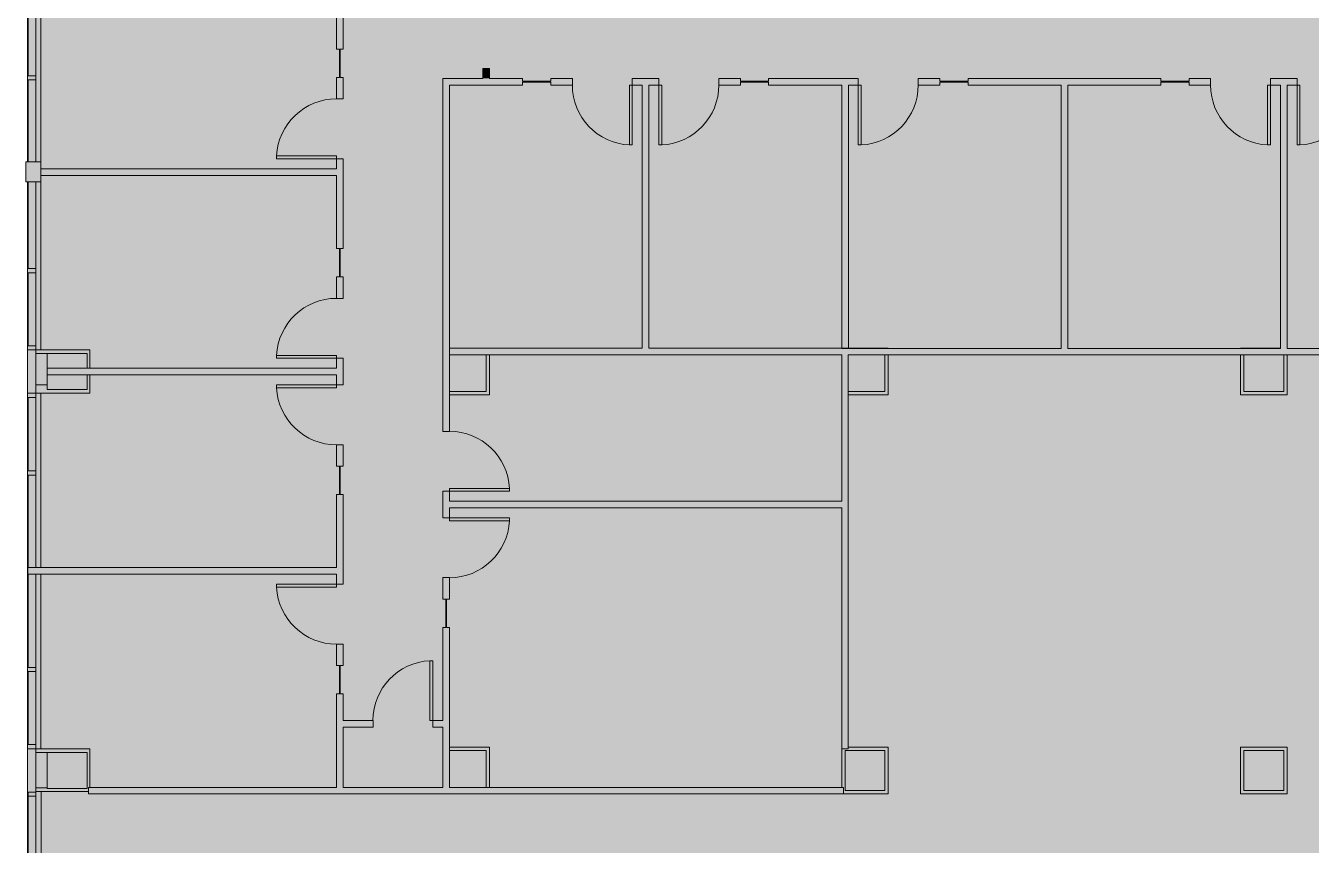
# Model space of a CAD drawing. Header units: inches. Extents: x 1 to 4333, y -575 to 1753.
# Drawn here: x 1000 to 1773, y 723 to 1216 of the extents above; entities that cross this region are included whole.
import ezdxf

# ---------------------------------------------------------------- set-up
doc = ezdxf.new("R2010")
doc.units = ezdxf.units.IN
doc.header["$MEASUREMENT"] = 0
for name, color, linetype, lineweight in [('820 1st St NE_04_Clean_dwg', 8, 'Continuous', 9), ('A-DETL-GENF', 92, 'Continuous', 9), ('A-DOOR', 31, 'Continuous', 13), ('A-WALL', 113, 'Continuous', 50), ('A-WALL-PATT', 111, 'Continuous', 13), ('I-WALL', 2, 'Continuous', 13), ('IRF-COLUMN', 250, 'Continuous', 9), ('IRF-COLUMN-HATCH', 250, 'Continuous', 9), ('IRF-WALL-FULL-HT', 250, 'Continuous', 9), ('IRF-WALL-FULL-HT-HATCH', 250, 'Continuous', 9), ('IRF-WINDOW', 250, 'Continuous', 9)]:
    doc.layers.add(name, color=color, linetype=linetype, lineweight=lineweight)

# ---------------------------------------------------------------- blocks, each defined once
blk = doc.blocks.new('Single-Flush - 36_ x 96_-2566536-New Construction - Tel_Data_Elec Plan')
at = {"layer": 'A-DOOR', "color": 10, "lineweight": 20}
for p, q in [((16.25, -2), (16.25, -38.02)), ((18, -2), (16.25, -2)), ((18, -2), (18, -38.02)), ((18, -38.02), (16.25, -38.02))]:
    blk.add_line(p, q, dxfattribs=at)
at = {"layer": 'A-DOOR', "lineweight": 9}
blk.add_arc((18, -2), 36.07, 180, 267.21884, dxfattribs=at)
blk = doc.blocks.new('Single-Flush - 36_ x 96_-2566598-New Construction - Tel_Data_Elec Plan')
at = {"layer": 'A-DOOR', "color": 10, "lineweight": 20}
for p, q in [((16.25, 2), (16.25, 38.02)), ((18, 38.02), (16.25, 38.02)), ((18, 2), (18, 38.02)), ((18, 2), (16.25, 2))]:
    blk.add_line(p, q, dxfattribs=at)
at = {"layer": 'A-DOOR', "lineweight": 9}
blk.add_arc((18, 2), 36.07, 92.78116, 180, dxfattribs=at)
blk = doc.blocks.new('820 1st St NE_04_Clean_dwg-2391440-New Construction - Tel_Data_Elec Plan')
at = {"layer": 'IRF-COLUMN-HATCH'}
h = blk.add_hatch(color=256, dxfattribs=at)
h.paths.add_polyline_path([(-1063.59, 997.21), (-1063.59, 1006.07), (-1087.59, 1006.07), (-1087.59, 997.21), (-1075.59, 997.21)], flags=0)
h.paths.add_polyline_path([(-1087.59, 1010.07), (-1063.59, 1010.07), (-1063.59, 1018.92), (-1087.59, 1018.92)], flags=0)
for points in [[(-823.59, 996.07), (-823.59, 1018.07), (-845.59, 1018.07), (-845.59, 996.07)], [(-583.59, 996.07), (-583.59, 1018.19), (-605.71, 1018.19), (-605.71, 996.07)], [(-345.59, 996.07), (-343.59, 996.07), (-343.59, 1018.19), (-367.59, 1018.19), (-367.59, 996.07), (-357.59, 996.07)], [(-1063.59, 757.21), (-1063.59, 778.92), (-1087.59, 778.92), (-1087.59, 757.21), (-1075.59, 757.21)], [(-823.59, 757.82), (-823.59, 780.07), (-845.59, 780.07), (-845.59, 757.82), (-825.34, 757.82)], [(-607.59, 756.07), (-583.59, 756.07), (-583.59, 780.07), (-607.59, 780.07), (-607.59, 757.82)], [(-367.59, 756.07), (-343.59, 756.07), (-343.59, 780.07), (-367.59, 780.07), (-367.59, 756.49)]]:
    blk.add_hatch(color=256, dxfattribs=at).paths.add_polyline_path(points, flags=0)
at = {"layer": 'IRF-WALL-FULL-HT-HATCH'}
for points in [[(-1100.59, 1122.3), (-1091.59, 1122.3), (-1091.59, 1134.3), (-1100.59, 1134.3)], [(-1099.31, 995.07), (-1094.59, 995.07), (-1094.59, 1021.17), (-1099.59, 1021.17), (-1099.59, 995.07), (-1099.34, 995.07)], [(-1062.09, 1018.92), (-1062.09, 1021.17), (-1094.59, 1021.17), (-1094.59, 1018.92), (-1063.59, 1018.92)], [(-845.59, 994.07), (-821.59, 994.07), (-821.59, 1018.07), (-823.59, 1018.07), (-823.59, 996.07), (-845.59, 996.07), (-845.59, 994.37)], [(-821.88, 757.82), (-821.59, 757.82), (-821.59, 782.07), (-845.59, 782.07), (-845.59, 780.07), (-823.59, 780.07), (-823.59, 757.82)], [(-1099.59, 755.07), (-1094.59, 755.07), (-1094.59, 781.17), (-1099.59, 781.17), (-1099.59, 755.32)], [(-1075.59, 755.32), (-1062.84, 755.32), (-1062.84, 757.82), (-1062.09, 757.82), (-1062.09, 781.17), (-1094.59, 781.17), (-1094.59, 778.92), (-1063.59, 778.92), (-1063.59, 757.21), (-1087.59, 757.21), (-1087.59, 757.57), (-1094.59, 757.57), (-1094.59, 755.32), (-1087.59, 755.32)]]:
    blk.add_hatch(color=256, dxfattribs=at).paths.add_polyline_path(points, flags=0)
h = blk.add_hatch(color=256, dxfattribs=at)
h.paths.add_polyline_path([(-609.59, 994.07), (-609.46, 994.08), (-609.46, 1018.07), (-609.59, 1018.07), (-609.59, 996.07)], flags=0)
h.paths.add_polyline_path([(-581.59, 994.07), (-581.59, 1018.19), (-583.59, 1018.19), (-583.59, 996.07), (-605.71, 996.07), (-605.71, 994.07), (-583.59, 994.07)], flags=0)
h.paths.add_polyline_path([(-583.59, 1021.94), (-581.59, 1021.94), (-581.59, 1022.07), (-609.46, 1022.06), (-609.46, 1021.94), (-605.59, 1021.94)], flags=0)
h = blk.add_hatch(color=256, dxfattribs=at)
h.paths.add_polyline_path([(-357.59, 994.07), (-341.59, 994.07), (-341.59, 1018.19), (-343.59, 1018.19), (-343.59, 996.07), (-367.59, 996.07), (-367.59, 1018.19), (-369.59, 1018.19), (-369.59, 994.07), (-367.59, 994.07)], flags=0)
h.paths.add_polyline_path([(-367.59, 1021.94), (-345.59, 1021.94), (-345.59, 1022.07), (-369.59, 1022.07), (-369.59, 1021.94), (-367.96, 1021.94)], flags=0)
h = blk.add_hatch(color=256, dxfattribs=at)
h.paths.add_polyline_path([(-1063.59, 995.07), (-1062.09, 995.07), (-1062.09, 1006.07), (-1063.59, 1006.07), (-1063.59, 997.21), (-1087.59, 997.21), (-1087.59, 1000.07), (-1094.59, 1000.07), (-1094.59, 995.07), (-1063.88, 995.07)], flags=0)
h.paths.add_polyline_path([(-1062.36, 1010.07), (-1062.09, 1010.07), (-1062.09, 1018.92), (-1063.59, 1018.92), (-1063.59, 1010.07)], flags=0)
h = blk.add_hatch(color=256, dxfattribs=at)
h.paths.add_polyline_path([(-581.59, 754.07), (-581.59, 782.07), (-605.71, 782.07), (-605.71, 781.07), (-609.46, 781.07), (-609.46, 782.07), (-609.59, 782.07), (-609.59, 757.82), (-608.59, 757.82), (-608.59, 754.07), (-583.59, 754.07)], flags=0)
h.paths.add_polyline_path([(-583.59, 756.07), (-607.59, 756.07), (-607.59, 780.07), (-583.59, 780.07), (-583.59, 757.82)], flags=0)
h = blk.add_hatch(color=256, dxfattribs=at)
h.paths.add_polyline_path([(-353.59, 754.07), (-341.59, 754.07), (-341.59, 782.07), (-369.59, 782.07), (-369.59, 754.07), (-357.59, 754.07)], flags=0)
h.paths.add_polyline_path([(-344.34, 756.07), (-367.59, 756.07), (-367.59, 780.07), (-343.59, 780.07), (-343.59, 756.07)], flags=0)
at = {"layer": 'IRF-COLUMN'}
for p, q in [((-1063.59, 1010.07), (-1063.59, 1018.92)), ((-367.59, 1018.19), (-367.59, 996.07))]:
    blk.add_line(p, q, dxfattribs=at)
at = {"layer": 'IRF-COLUMN', "flags": 128}
for points in [[(-1063.59, 1018.92), (-1087.59, 1018.92), (-1087.59, 1010.07)], [(-845.59, 996.07), (-823.59, 996.07), (-823.59, 1018.07)], [(-605.71, 996.07), (-583.59, 996.07), (-583.59, 1018.19)], [(-367.59, 996.07), (-343.59, 996.07), (-343.59, 1018.19)], [(-1087.59, 1006.07), (-1087.59, 997.21), (-1063.59, 997.21), (-1063.59, 1006.07)], [(-823.59, 757.82), (-823.59, 780.07), (-845.59, 780.07)]]:
    blk.add_lwpolyline(points, dxfattribs=at)
for points in [[(-1087.59, 778.92), (-1087.59, 757.21), (-1063.59, 757.21), (-1063.59, 778.92)], [(-607.59, 756.07), (-583.59, 756.07), (-583.59, 780.07), (-607.59, 780.07)], [(-367.59, 756.07), (-343.59, 756.07), (-343.59, 780.07), (-367.59, 780.07)]]:
    blk.add_lwpolyline(points, close=True, dxfattribs=at)
at = {"layer": 'IRF-WALL-FULL-HT'}
for p, q in [((-1096.84, 1122.3), (-1097.34, 1122.3)), ((-1094.59, 995.07), (-1094.59, 1021.17)), ((-1062.09, 1010.07), (-1062.09, 1021.17)), ((-581.59, 1022.07), (-605.59, 1022.07)), ((-581.59, 1021.94), (-581.59, 1022.07)), ((-1094.59, 1018.92), (-1087.59, 1018.92)), ((-1087.59, 1000.07), (-1094.59, 1000.07)), ((-821.59, 782.07), (-845.59, 782.07)), ((-821.59, 757.82), (-821.59, 782.07)), ((-581.59, 782.07), (-605.71, 782.07)), ((-1094.59, 778.92), (-1087.59, 778.92)), ((-1087.59, 757.57), (-1094.59, 757.57)), ((-1094.59, 755.32), (-1062.84, 755.32))]:
    blk.add_line(p, q, dxfattribs=at)
at = {"layer": 'IRF-WALL-FULL-HT', "flags": 128}
for points in [[(-1100.59, 1134.3), (-1100.59, 1122.3), (-1091.59, 1122.3), (-1091.59, 1126.12)], [(-1091.59, 1130.12), (-1091.59, 1134.3), (-1100.59, 1134.3)], [(-1062.09, 1021.17), (-1099.59, 1021.17), (-1099.59, 995.07), (-1075.59, 995.07), (-1062.09, 995.07), (-1062.09, 1006.07)], [(-345.59, 1022.07), (-369.59, 1022.07), (-369.59, 1021.94)], [(-845.59, 994.07), (-821.59, 994.07), (-821.59, 1018.07)], [(-609.59, 1018.07), (-609.59, 994.07), (-609.46, 994.07)], [(-605.71, 994.07), (-581.59, 994.07), (-581.59, 1018.19)], [(-369.59, 1018.19), (-369.59, 994.07), (-341.59, 994.07), (-341.59, 1018.19)], [(-609.46, 782.07), (-609.59, 782.07), (-609.59, 757.82)], [(-608.59, 754.07), (-581.59, 754.07), (-581.59, 782.07)], [(-1062.09, 757.82), (-1062.09, 781.17), (-1099.59, 781.17), (-1099.59, 755.07), (-1094.59, 755.07), (-1094.59, 780.05), (-1094.59, 781.17)]]:
    blk.add_lwpolyline(points, dxfattribs=at)
blk.add_lwpolyline([(-341.59, 782.07), (-369.59, 782.07), (-369.59, 754.07), (-341.59, 754.07)], close=True, dxfattribs=at)
at = {"layer": 'IRF-WINDOW'}
for p, q in [((-1099.08, 1232.57), (-1099.08, 1186.04)), ((-1091.59, 1130.12), (-1091.59, 1235.07)), ((-1099.08, 1183.54), (-1099.08, 1134.3)), ((-1097.34, 1186.04), (-1096.84, 1186.04)), ((-1096.84, 1183.54), (-1097.34, 1183.54)), ((-1099.08, 1122.3), (-1099.08, 1070.07)), ((-1094.59, 1023.67), (-1094.59, 1122.3)), ((-1091.59, 1021.17), (-1091.59, 1126.12)), ((-1099.08, 1067.57), (-1099.08, 1023.67)), ((-1097.34, 1070.07), (-1096.84, 1070.07)), ((-1096.84, 1067.57), (-1097.34, 1067.57)), ((-1097.34, 1023.67), (-1096.84, 1023.67)), ((-1099.08, 992.57), (-1099.08, 948.32)), ((-1096.84, 992.57), (-1097.34, 992.57)), ((-1091.59, 890.12), (-1091.59, 995.07)), ((-1097.34, 948.32), (-1096.84, 948.32)), ((-1096.84, 945.82), (-1097.34, 945.82)), ((-1099.08, 886.12), (-1099.08, 830.07)), ((-1094.59, 830.07), (-1094.59, 886.12)), ((-1091.59, 781.17), (-1091.59, 886.12)), ((-1097.34, 830.07), (-1096.84, 830.07)), ((-1099.08, 827.57), (-1099.08, 783.67)), ((-1096.84, 827.57), (-1097.34, 827.57)), ((-1094.59, 783.67), (-1094.59, 827.57)), ((-1097.34, 783.67), (-1096.84, 783.67)), ((-1099.59, 752.57), (-1094.59, 752.57)), ((-1099.09, 708.32), (-1099.09, 755.07)), ((-1091.31, 540.51), (-1091.31, 755.32))]:
    blk.add_line(p, q, dxfattribs=at)
at = {"layer": 'IRF-WINDOW', "flags": 128}
for points in [[(-1099.59, 1134.3), (-1099.59, 1232.57), (-1099.59, 1235.07)], [(-1094.59, 1134.3), (-1094.59, 1232.57), (-1099.59, 1232.57)], [(-1099.59, 1023.67), (-1099.59, 1021.17), (-1094.59, 1021.17), (-1094.59, 1023.67), (-1099.59, 1023.67), (-1099.59, 1122.3)], [(-1094.59, 992.57), (-1094.59, 995.07), (-1099.59, 995.07), (-1099.59, 992.57), (-1099.59, 948.32), (-1099.59, 945.82), (-1094.59, 945.82), (-1094.59, 948.32), (-1099.59, 948.32)], [(-1094.59, 948.32), (-1094.59, 992.57), (-1099.59, 992.57)], [(-1099.59, 830.07), (-1094.59, 830.07), (-1094.59, 827.57), (-1099.59, 827.57), (-1099.59, 830.07), (-1099.59, 894.3), (-1099.59, 945.82)], [(-1099.08, 945.82), (-1099.08, 894.3), (-1099.08, 890.12)], [(-1094.59, 890.12), (-1094.59, 894.3), (-1094.59, 945.82)], [(-1099.59, 783.67), (-1099.59, 781.17), (-1094.59, 781.17), (-1094.59, 783.67), (-1099.59, 783.67), (-1099.59, 827.57)], [(-1094.59, 654.3), (-1094.59, 755.07), (-1099.59, 755.07), (-1099.59, 654.3)]]:
    blk.add_lwpolyline(points, dxfattribs=at)
for points in [[(-1099.59, 1186.04), (-1099.59, 1183.54), (-1094.59, 1183.54), (-1094.59, 1186.04)], [(-1099.59, 1070.07), (-1099.59, 1067.57), (-1094.59, 1067.57), (-1094.59, 1070.07)]]:
    blk.add_lwpolyline(points, close=True, dxfattribs=at)

msp = doc.modelspace()

# ---------------------------------------------------------------- hatches: boundary and pattern name
at = {"layer": 'A-DETL-GENF'}
h = msp.add_hatch(color=9, dxfattribs=at)
h.paths.add_polyline_path([(1731.53, 111.26), (1731.53, 149.72), (1742.66, 149.72), (1742.66, 514.07), (1728.66, 514.07), (1728.66, 546.01), (1742.66, 546.01), (1742.66, 695.99), (2030.66, 695.99), (2030.66, 756.49), (1909.66, 756.49), (1909.66, 764.49), (1885.66, 764.49), (1885.66, 756.49), (1867.21, 756.49), (1867.21, 776.24), (1900.71, 776.24), (1900.71, 865.24), (1873.71, 865.24), (1873.71, 1018.19), (1758.66, 1018.19), (1758.66, 994.07), (1730.66, 994.07), (1730.66, 1018.19), (1518.66, 1018.19), (1518.66, 994.07), (1494.53, 994.07), (1494.53, 782.07), (1518.66, 782.07), (1518.66, 754.07), (1037.41, 754.07), (1037.41, 755.32), (1005.66, 755.32), (1005.66, 755.07), (1000.93, 755.07), (1000.93, 540.51), (1028.14, 540.51), (1043.87, 524.78), (1017.66, 498.57), (1015.61, 500.62), (1015.61, 458.62), (1202.11, 272.12), (1239.11, 272.12), (1235.83, 275.4), (1264.54, 304.11), (1278.42, 290.23), (1278.42, 258.66), (1252.57, 258.66), (1252.71, 258.52), (1491.69, 258.52), (1491.69, 300.82), (1517.91, 300.82), (1517.91, 259.53), (1507.3, 248.93), (1644.97, 111.26), (1701.79, 111.26)], flags=0)
h.paths.add_polyline_path([(1507.3, 256), (1512.91, 261.6), (1512.91, 276.07), (1496.69, 276.07), (1496.69, 263.52), (1499.78, 263.52), (1505.17, 258.13)], flags=0)
h.paths.add_polyline_path([(1252.66, 265.64), (1252.66, 285.15), (1242.9, 275.4), (1251.84, 266.46)], flags=0)
h.paths.add_polyline_path([(1264.54, 286.82), (1274.76, 286.82), (1264.54, 297.04), (1254.32, 286.82), (1256.56, 286.82)], flags=0)
h.paths.add_polyline_path([(1017.66, 505.64), (1028.08, 516.07), (1007.24, 516.07), (1015.89, 507.41)], flags=0)
h.paths.add_polyline_path([(1276.66, 514.07), (1250.66, 514.07), (1250.66, 542.07), (1278.66, 542.07), (1278.66, 514.07)], flags=0)
h.paths.add_polyline_path([(1495.44, 516.07), (1488.66, 516.07), (1488.66, 546.07), (1552.66, 546.07), (1552.66, 516.07), (1497.71, 516.07)], flags=0)
h.paths.add_polyline_path([(1028.66, 516.64), (1036.8, 524.78), (1028.66, 532.92), (1028.66, 522.05)], flags=0)
h.paths.add_polyline_path([(1532.47, 519.07), (1549.66, 519.07), (1549.66, 543.07), (1491.66, 543.07), (1491.66, 519.07), (1495.44, 519.07), (1495.44, 540.07), (1516.66, 540.07), (1516.66, 519.07), (1525.66, 519.07)], flags=0)
h.paths.add_polyline_path([(1746.66, 754.07), (1730.66, 754.07), (1730.66, 782.07), (1758.66, 782.07), (1758.66, 754.07), (1755.91, 754.07)], flags=0)
h.paths.add_polyline_path([(2722.66, 755.49), (2758.66, 755.49), (2758.66, 763.49), (2772.66, 763.49), (2772.66, 768.49), (2805.66, 768.49), (2805.66, 965.49), (2720.66, 965.49), (2720.66, 763.49), (2722.66, 763.49), (2722.66, 760.49)], flags=0)
h.paths.add_polyline_path([(2788.06, 755.49), (2800.66, 755.49), (2800.66, 764.49), (2776.66, 764.49), (2776.66, 755.49), (2786.73, 755.49)], flags=0)
h.paths.add_polyline_path([(2690.66, 755.49), (2706.66, 755.49), (2706.66, 760.49), (2712.66, 760.49), (2712.66, 947.23), (2692.66, 947.23), (2692.66, 971.23), (2712.66, 971.23), (2712.66, 1012.49), (2522.66, 1012.49), (2522.66, 816.07), (2664.66, 816.07), (2664.66, 760.49), (2670.66, 760.49), (2670.66, 755.49), (2671.99, 755.49)], flags=0)
h.paths.add_polyline_path([(2596.66, 755.49), (2596.66, 760.49), (2659.66, 760.49), (2659.66, 811.07), (2522.66, 811.07), (2522.66, 760.49), (2560.66, 760.49), (2560.66, 755.49)], flags=0)
h.paths.add_polyline_path([(2096.71, 756.49), (2132.71, 756.49), (2132.71, 762.49), (2135.71, 762.49), (2135.71, 780.49), (2163.91, 780.49), (2163.91, 874.6), (2075.71, 874.6), (2075.71, 898.6), (2047.71, 898.6), (2047.71, 924.6), (1931.71, 924.6), (1931.71, 892.6), (1915.66, 892.6), (1915.66, 783.49), (1954.66, 783.49), (1954.66, 775.49), (2080.66, 775.49), (2080.66, 837.07), (2086.66, 837.07), (2086.66, 762.49), (2096.71, 762.49)], flags=0)
h.paths.add_polyline_path([(2141.71, 756.49), (2163.91, 756.49), (2163.91, 774.49), (2141.71, 774.49), (2141.71, 762.49)], flags=0)
h.paths.add_polyline_path([(1012.66, 757.57), (1012.66, 778.92), (1005.66, 778.92), (1005.66, 757.57)], flags=0)
h.paths.add_polyline_path([(1490.66, 757.82), (1490.66, 782.07), (1490.78, 782.07), (1490.78, 926.07), (1254.66, 926.07), (1254.66, 920.07), (1250.66, 920.07), (1250.66, 936.07), (1254.66, 936.07), (1254.66, 930.07), (1490.78, 930.07), (1490.78, 994.07), (1490.66, 994.07), (1490.66, 1018.07), (1278.66, 1018.07), (1278.66, 994.07), (1254.66, 994.07), (1254.66, 972.07), (1250.66, 972.07), (1250.66, 1184.49), (1274.66, 1184.49), (1274.66, 1190.49), (1278.66, 1190.49), (1278.66, 1184.49), (1298.66, 1184.49), (1298.66, 1182.74), (1315.66, 1182.74), (1315.66, 1184.49), (1328.66, 1184.49), (1328.66, 1180.49), (1315.66, 1180.49), (1315.66, 1182.24), (1298.66, 1182.24), (1298.66, 1180.49), (1254.66, 1180.49), (1254.66, 1022.07), (1370.66, 1022.07), (1370.66, 1180.49), (1364.66, 1180.49), (1364.66, 1184.49), (1380.66, 1184.49), (1380.66, 1180.49), (1374.66, 1180.49), (1374.66, 1022.07), (1490.66, 1022.07), (1490.66, 1180.49), (1446.66, 1180.49), (1446.66, 1182.24), (1429.66, 1182.24), (1429.66, 1180.49), (1416.66, 1180.49), (1416.66, 1184.49), (1429.66, 1184.49), (1429.66, 1182.74), (1446.66, 1182.74), (1446.66, 1184.49), (1500.66, 1184.49), (1500.66, 1180.49), (1494.66, 1180.49), (1494.66, 1022.07), (1518.66, 1022.07), (1518.66, 1021.94), (1622.66, 1021.94), (1622.66, 1180.49), (1566.66, 1180.49), (1566.66, 1182.24), (1549.66, 1182.24), (1549.66, 1180.49), (1536.66, 1180.49), (1536.66, 1184.49), (1549.66, 1184.49), (1549.66, 1182.74), (1566.66, 1182.74), (1566.66, 1184.49), (1682.66, 1184.49), (1682.66, 1182.74), (1699.66, 1182.74), (1699.66, 1184.49), (1712.66, 1184.49), (1712.66, 1180.49), (1699.66, 1180.49), (1699.66, 1182.24), (1682.66, 1182.24), (1682.66, 1180.49), (1626.66, 1180.49), (1626.66, 1021.94), (1730.66, 1021.94), (1730.66, 1022.07), (1754.66, 1022.07), (1754.66, 1180.49), (1748.66, 1180.49), (1748.66, 1184.49), (1764.66, 1184.49), (1764.66, 1180.49), (1758.66, 1180.49), (1758.66, 1021.94), (1873.71, 1021.94), (1873.71, 1180.49), (1830.66, 1180.49), (1830.66, 1182.24), (1813.66, 1182.24), (1813.66, 1180.49), (1800.66, 1180.49), (1800.66, 1184.49), (1813.66, 1184.49), (1813.66, 1182.74), (1830.66, 1182.74), (1830.66, 1184.49), (1873.71, 1184.49), (1873.74, 1260.49), (1970.66, 1260.49), (1970.66, 1405.07), (1994.66, 1405.07), (1994.66, 1472.07), (1970.66, 1472.07), (1970.66, 1502.07), (1998.66, 1502.07), (1998.66, 1405.07), (2028.66, 1405.07), (2028.66, 1401.07), (1974.66, 1401.07), (1974.66, 1260.49), (2070.66, 1260.49), (2070.66, 1401.07), (2064.66, 1401.07), (2064.66, 1405.07), (2070.66, 1405.07), (2070.66, 1456.07), (2074.66, 1456.07), (2074.66, 1381.28), (2233.51, 1381.28), (2233.51, 1474.07), (2210.66, 1474.07), (2210.66, 1498.07), (2074.66, 1498.07), (2074.66, 1492.07), (2070.66, 1492.07), (2070.66, 1502.07), (2233.51, 1502.07), (2233.51, 1562.07), (2227.51, 1562.07), (2227.51, 1566.07), (2233.51, 1566.07), (2233.51, 1715.07), (2211.51, 1715.07), (2211.51, 1747.07), (2211.69, 1747.07), (2211.69, 1752.07), (2110.64, 1752.07), (2110.64, 1746.07), (2098.64, 1746.07), (2098.64, 1752.07), (1996.8, 1752.07), (1996.77, 1724.32), (1984.26, 1711.8), (1983.82, 1712.16), (1982.66, 1713.4), (1982.66, 1566.07), (2030.64, 1566.07), (2030.64, 1564.32), (2047.64, 1564.32), (2047.64, 1566.07), (2060.64, 1566.07), (2060.64, 1562.07), (2047.64, 1562.07), (2047.64, 1563.82), (2030.64, 1563.82), (2030.64, 1562.07), (1978.66, 1562.07), (1978.66, 1715.07), (1980.99, 1715.07), (1959.96, 1736.09), (1897.73, 1673.86), (1903.39, 1668.2), (1894.9, 1659.72), (1889.24, 1665.38), (1819.95, 1596.08), (1825.6, 1590.42), (1817.12, 1581.94), (1811.46, 1587.59), (1752.07, 1528.2), (1755.6, 1524.66), (1745.7, 1514.76), (1763.71, 1496.75), (1763.71, 1473.07), (1730.69, 1473.07), (1730.69, 1260.49), (1758.66, 1260.49), (1758.66, 1232.49), (1726.69, 1232.49), (1726.69, 1311.07), (1689.66, 1311.07), (1689.66, 1312.82), (1672.66, 1312.82), (1672.66, 1311.07), (1659.66, 1311.07), (1659.66, 1315.07), (1672.66, 1315.07), (1672.66, 1313.32), (1689.66, 1313.32), (1689.66, 1315.07), (1726.69, 1315.07), (1726.69, 1507.07), (1713.66, 1507.07), (1713.66, 1511.57), (1621.66, 1511.57), (1621.66, 1504.07), (1617.66, 1504.07), (1617.66, 1315.07), (1623.66, 1315.07), (1623.66, 1311.07), (1578.51, 1311.07), (1578.51, 1312.82), (1561.51, 1312.82), (1561.51, 1311.07), (1548.51, 1311.07), (1548.51, 1315.07), (1561.51, 1315.07), (1561.51, 1313.32), (1578.51, 1313.32), (1578.51, 1315.07), (1613.66, 1315.07), (1613.66, 1504.07), (1609.66, 1504.07), (1609.66, 1511.57), (1517.66, 1511.57), (1517.66, 1507.07), (1517.51, 1507.07), (1517.51, 1475.07), (1506.51, 1475.07), (1506.51, 1315.07), (1512.51, 1315.07), (1512.51, 1311.07), (1496.51, 1311.07), (1496.51, 1315.07), (1502.51, 1315.07), (1502.51, 1475.07), (1491.51, 1475.07), (1491.51, 1507.07), (1491.57, 1507.07), (1491.57, 1511.57), (1390.61, 1511.57), (1390.61, 1504.07), (1386.91, 1504.07), (1386.91, 1315.07), (1430.51, 1315.07), (1430.51, 1313.32), (1447.51, 1313.32), (1447.51, 1315.07), (1460.51, 1315.07), (1460.51, 1311.07), (1447.51, 1311.07), (1447.51, 1312.82), (1430.51, 1312.82), (1430.51, 1311.07), (1376.91, 1311.07), (1376.91, 1315.07), (1382.91, 1315.07), (1382.91, 1504.07), (1378.61, 1504.07), (1378.61, 1511.57), (1278.3, 1511.57), (1278.3, 1482.07), (1252.87, 1482.07), (1252.87, 1315.07), (1310.91, 1315.07), (1310.91, 1313.32), (1327.91, 1313.32), (1327.91, 1315.07), (1340.91, 1315.07), (1340.91, 1311.07), (1327.91, 1311.07), (1327.91, 1312.82), (1310.91, 1312.82), (1310.91, 1311.07), (1278.66, 1311.07), (1278.66, 1226.49), (1274.66, 1226.49), (1274.66, 1234.07), (1250.66, 1234.07), (1250.66, 1258.07), (1242.87, 1258.07), (1242.87, 1262.07), (1248.87, 1262.07), (1248.87, 1482.07), (1236.83, 1494.1), (1168.95, 1426.22), (1174.79, 1420.38), (1166.3, 1411.9), (1160.47, 1417.73), (1093.29, 1350.56), (1099.13, 1344.72), (1090.64, 1336.24), (1084.81, 1342.07), (1017.63, 1274.9), (1021.17, 1271.36), (1021.92, 1272.12), (1031.97, 1262.07), (1206.87, 1262.07), (1206.87, 1258.07), (1190.66, 1258.07), (1190.66, 1202.12), (1188.91, 1202.12), (1188.91, 1185.12), (1190.66, 1185.12), (1190.66, 1172.12), (1186.66, 1172.12), (1186.66, 1185.12), (1188.41, 1185.12), (1188.41, 1202.12), (1186.66, 1202.12), (1186.66, 1258.07), (1034.66, 1258.07), (1034.66, 1235.07), (1000.93, 1235.07), (1000.93, 1134.3), (1008.66, 1134.3), (1008.66, 1130.12), (1186.66, 1130.12), (1186.66, 1136.12), (1190.66, 1136.12), (1190.66, 1082.12), (1188.91, 1082.12), (1188.91, 1065.12), (1190.66, 1065.12), (1190.66, 1052.07), (1186.66, 1052.07), (1186.66, 1065.12), (1188.41, 1065.12), (1188.41, 1082.12), (1186.66, 1082.12), (1186.66, 1126.12), (1008.66, 1126.12), (1008.66, 1122.3), (1000.93, 1122.3), (1000.93, 1021.17), (1038.16, 1021.17), (1038.16, 1010.07), (1186.66, 1010.07), (1186.66, 1016.07), (1190.66, 1016.07), (1190.66, 1000.07), (1186.66, 1000.07), (1186.66, 1006.07), (1038.16, 1006.07), (1038.16, 995.07), (1000.93, 995.07), (1000.93, 890.12), (1186.66, 890.12), (1186.66, 934.12), (1188.41, 934.12), (1188.41, 951.12), (1186.66, 951.12), (1186.66, 964.07), (1190.66, 964.07), (1190.66, 951.12), (1188.91, 951.12), (1188.91, 934.12), (1190.66, 934.12), (1190.66, 880.12), (1186.66, 880.12), (1186.66, 886.12), (1000.93, 886.12), (1000.93, 781.17), (1038.16, 781.17), (1038.16, 757.82), (1186.66, 757.82), (1186.66, 814.12), (1188.41, 814.12), (1188.41, 831.12), (1186.66, 831.12), (1186.66, 844.12), (1190.66, 844.12), (1190.66, 831.12), (1188.91, 831.12), (1188.91, 814.12), (1190.66, 814.12), (1190.66, 798.07), (1208.66, 798.07), (1208.66, 794.07), (1190.66, 794.07), (1190.66, 757.82), (1250.66, 757.82), (1250.66, 794.07), (1244.66, 794.07), (1244.66, 798.07), (1250.66, 798.07), (1250.66, 854.07), (1252.41, 854.07), (1252.41, 871.07), (1250.66, 871.07), (1250.66, 884.07), (1254.66, 884.07), (1254.66, 871.07), (1252.91, 871.07), (1252.91, 854.07), (1254.66, 854.07), (1254.66, 782.07), (1278.66, 782.07), (1278.66, 757.82), (1424.59, 757.82)], flags=0)
h.paths.add_polyline_path([(1871.21, 761.49), (1881.66, 761.49), (1881.66, 768.49), (1909.66, 768.49), (1909.66, 865.24), (1904.71, 865.24), (1904.71, 772.24), (1871.21, 772.24), (1871.21, 762.49)], flags=0)
h.paths.add_polyline_path([(2033.94, 762.49), (2080.66, 762.49), (2080.66, 769.49), (1948.66, 769.49), (1948.66, 777.49), (1915.66, 777.47), (1915.66, 762.49), (2030.66, 762.49)], flags=0)
h.paths.add_polyline_path([(2171.91, 763.49), (2263.66, 763.49), (2263.66, 794.07), (2271.66, 794.07), (2271.66, 846.07), (2263.66, 846.07), (2263.66, 868.07), (2171.91, 868.07), (2171.91, 777.47)], flags=0)
h.paths.add_polyline_path([(2423.66, 763.49), (2514.66, 763.49), (2514.66, 868.07), (2423.66, 868.07), (2423.66, 846.07), (2415.66, 846.07), (2415.66, 794.07), (2423.66, 794.07), (2423.66, 777.47)], flags=0)
h.paths.add_polyline_path([(1909.66, 871.24), (1909.66, 898.6), (1925.71, 898.6), (1925.71, 903.6), (1879.71, 903.6), (1879.71, 871.24)], flags=0)
h.paths.add_polyline_path([(2423.66, 876.07), (2514.66, 876.07), (2514.66, 971.99), (2423.66, 971.99), (2423.66, 947.36), (2415.66, 947.36), (2415.66, 895.36), (2423.66, 895.36)], flags=0)
h.paths.add_polyline_path([(2263.66, 876.07), (2263.66, 895.36), (2271.66, 895.36), (2271.66, 947.36), (2263.66, 947.36), (2263.66, 974.07), (2174.91, 974.07), (2174.91, 876.07), (2256.19, 876.07)], flags=0)
h.paths.add_polyline_path([(2098.63, 880.6), (2166.91, 880.6), (2166.91, 1130.49), (2019.91, 1130.49), (2019.91, 1190.49), (2016.81, 1190.49), (2016.81, 1196.49), (1980.81, 1196.49), (1980.81, 1190.49), (1977.71, 1190.49), (1977.71, 940.6), (2081.71, 940.6), (2081.71, 880.6)], flags=0)
h.paths.add_polyline_path([(2053.71, 904.6), (2075.71, 904.6), (2075.71, 934.6), (1931.71, 934.6), (1931.71, 930.6), (2053.71, 930.6)], flags=0)
h.paths.add_polyline_path([(1915.66, 911.6), (1925.71, 911.6), (1925.71, 940.6), (1969.71, 940.6), (1969.71, 978.07), (1879.71, 978.07), (1879.71, 911.6), (1909.66, 911.6)], flags=0)
h.paths.add_polyline_path([(2720.66, 973.49), (2807.66, 973.49), (2807.66, 1051.49), (2759.66, 1051.49), (2759.66, 1012.49), (2717.66, 1012.49), (2717.66, 973.49)], flags=0)
h.paths.add_polyline_path([(2423.66, 979.99), (2514.66, 979.99), (2514.66, 1080.07), (2423.66, 1080.07), (2423.66, 1055.36), (2415.66, 1055.36), (2415.66, 1003.36), (2423.66, 1003.36)], flags=0)
h.paths.add_polyline_path([(2256.19, 982.07), (2263.66, 982.07), (2263.66, 1003.36), (2271.66, 1003.36), (2271.66, 1055.36), (2263.66, 1055.36), (2263.66, 1080.07), (2174.91, 1080.07), (2174.91, 982.07)], flags=0)
h.paths.add_polyline_path([(1969.71, 986.07), (1969.71, 1190.49), (1966.71, 1190.49), (1966.71, 1196.49), (1930.71, 1196.49), (1930.71, 1190.49), (1908.71, 1190.49), (1908.71, 1184.49), (1889.21, 1184.49), (1889.21, 1150.99), (1881.71, 1150.99), (1881.71, 986.07), (1948.77, 986.07)], flags=0)
h.paths.add_polyline_path([(1008.66, 1000.07), (1012.66, 1000.07), (1012.66, 1018.92), (1005.66, 1018.92), (1005.66, 1000.07)], flags=0)
h.paths.add_polyline_path([(2694.03, 1018.49), (2753.66, 1018.49), (2753.66, 1022.24), (2690.91, 1022.24), (2690.91, 1046.24), (2671.16, 1046.24), (2671.16, 1022.24), (2543.16, 1022.24), (2543.16, 1046.24), (2522.66, 1046.24), (2522.66, 1018.49), (2690.91, 1018.49)], flags=0)
h.paths.add_polyline_path([(2753.66, 1027.24), (2753.66, 1175.99), (2631.16, 1175.99), (2631.16, 1107.99), (2564.66, 1107.99), (2564.66, 1112.99), (2585.66, 1112.99), (2585.66, 1118.99), (2590.66, 1118.99), (2590.66, 1112.99), (2626.16, 1112.99), (2626.16, 1175.49), (2590.66, 1175.49), (2590.66, 1142.99), (2585.66, 1142.99), (2585.66, 1190.49), (2581.66, 1190.49), (2581.66, 1196.49), (2545.66, 1196.49), (2545.66, 1190.49), (2522.66, 1190.49), (2522.66, 1112.99), (2528.66, 1112.99), (2528.66, 1107.99), (2522.66, 1107.99), (2522.66, 1051.24), (2548.16, 1051.24), (2548.16, 1027.24), (2666.16, 1027.24), (2666.16, 1051.24), (2695.91, 1051.24), (2695.91, 1027.24), (2720.66, 1027.24)], flags=0)
h.paths.add_polyline_path([(2763.48, 1057.49), (2807.66, 1057.49), (2807.66, 1074.49), (2759.66, 1074.49), (2759.66, 1057.49)], flags=0)
h.paths.add_polyline_path([(2514.66, 1088.07), (2514.66, 1188.49), (2423.66, 1188.49), (2423.66, 1156.26), (2415.66, 1156.26), (2415.66, 1104.26), (2423.66, 1104.26), (2423.66, 1088.07)], flags=0)
h.paths.add_polyline_path([(2256.19, 1088.07), (2263.66, 1088.07), (2263.66, 1104.26), (2271.66, 1104.26), (2271.66, 1156.26), (2263.66, 1156.26), (2263.66, 1188.49), (2174.91, 1188.49), (2174.91, 1088.07), (2212.27, 1088.07)], flags=0)
h.paths.add_polyline_path([(2154.91, 1136.49), (2166.91, 1136.49), (2166.91, 1190.49), (2154.91, 1190.49), (2154.91, 1152.13)], flags=0)
h.paths.add_polyline_path([(2148.91, 1136.49), (2148.91, 1190.49), (2130.91, 1190.49), (2130.91, 1196.49), (2094.91, 1196.49), (2094.91, 1190.49), (2025.91, 1190.49), (2025.91, 1136.49), (2075.71, 1136.49)], flags=0)
h.paths.add_polyline_path([(1881.71, 1155.99), (1884.21, 1155.99), (1884.21, 1184.49), (1881.71, 1184.49), (1881.71, 1158.49)], flags=0)
h.paths.add_polyline_path([(2626.16, 1180.99), (2753.66, 1180.99), (2753.66, 1190.49), (2624.66, 1190.49), (2624.66, 1181.49), (2626.16, 1181.49)], flags=0)
h.paths.add_polyline_path([(2591.66, 1181.49), (2618.66, 1181.49), (2618.66, 1196.49), (2591.66, 1196.49), (2591.66, 1187.28)], flags=0)
h.paths.add_polyline_path([(2762.66, 1182.49), (2780.66, 1182.49), (2780.66, 1196.49), (2762.66, 1196.49), (2762.66, 1192.49), (2759.66, 1192.49), (2759.66, 1182.49)], flags=0)
h.paths.add_polyline_path([(1904.71, 1188.49), (1904.71, 1196.49), (1886.71, 1196.49), (1886.71, 1188.49), (1889.21, 1188.49)], flags=0)
h.paths.add_polyline_path([(1544.66, 1234.07), (1490.66, 1234.07), (1490.66, 1262.07), (1547.66, 1262.07), (1547.66, 1234.07)], flags=0)
h.paths.add_polyline_path([(1544.66, 1237.07), (1544.66, 1259.07), (1518.66, 1259.07), (1518.66, 1237.07), (1536.66, 1237.07)], flags=0)
h.paths.add_polyline_path([(2074.66, 1260.49), (2233.51, 1260.49), (2233.51, 1377.28), (2074.66, 1377.28), (2074.66, 1260.66)], flags=0)
h.paths.add_polyline_path([(1252.87, 1262.07), (1274.66, 1262.07), (1274.66, 1311.07), (1252.87, 1311.07)], flags=0)
h.paths.add_polyline_path([(1733.76, 1477.07), (1733.76, 1500.07), (1754.74, 1500.07), (1742.87, 1511.93), (1738, 1507.07), (1731.96, 1507.07), (1731.96, 1477.07)], flags=0)
h.paths.add_polyline_path([(1759.71, 1477.07), (1759.71, 1495.09), (1758.66, 1496.15), (1758.66, 1477.07)], flags=0)
h.paths.add_polyline_path([(1755.66, 1477.07), (1755.66, 1499.15), (1755.26, 1499.55), (1755.26, 1477.07)], flags=0)
h.paths.add_polyline_path([(1502.51, 1500.07), (1515.26, 1500.07), (1515.26, 1507.07), (1493.76, 1507.07), (1493.76, 1500.07)], flags=0)
h.paths.add_polyline_path([(2096.64, 1562.07), (2096.64, 1566.07), (2102.64, 1566.07), (2102.64, 1745.57), (2106.64, 1745.57), (2106.64, 1566.07), (2161.51, 1566.07), (2161.51, 1564.32), (2178.51, 1564.32), (2178.51, 1566.07), (2191.51, 1566.07), (2191.51, 1562.07), (2178.51, 1562.07), (2178.51, 1563.82), (2161.51, 1563.82), (2161.51, 1562.07), (2102.64, 1562.07)], flags=0)
h.paths.add_polyline_path([(1984.26, 1716.04), (1992.53, 1724.32), (1975.98, 1724.32), (1982.66, 1717.64)], flags=0)
h.paths.add_polyline_path([(1972.66, 1727.64), (1972.66, 1741.72), (1965.62, 1734.68), (1971.17, 1729.13)], flags=0)
h.paths.add_polyline_path([(2233.31, 1740.07), (2233.51, 1740.07), (2233.51, 1747.07), (2213.76, 1747.07), (2213.76, 1740.07), (2225.09, 1740.07)], flags=0)
at = {"layer": 'A-WALL-PATT'}
for points in [[(1190.66, 1202.12), (1190.66, 1258.07), (1186.66, 1258.07), (1186.66, 1202.12), (1188.91, 1202.12)], [(1188.91, 1185.12), (1188.91, 1202.12), (1188.41, 1202.12), (1188.41, 1185.12)], [(1298.66, 1180.49), (1298.66, 1184.49), (1254.66, 1184.49), (1254.66, 1180.49), (1285.99, 1180.49)], [(1278.66, 1184.49), (1278.66, 1190.49), (1274.66, 1190.49), (1274.66, 1184.49)], [(1622.66, 1180.49), (1682.66, 1180.49), (1682.66, 1184.49), (1566.66, 1184.49), (1566.66, 1180.49), (1617.66, 1180.49)], [(1311.94, 1182.24), (1315.66, 1182.24), (1315.66, 1182.74), (1298.66, 1182.74), (1298.66, 1182.24), (1310.91, 1182.24)], [(1370.66, 1022.07), (1374.66, 1022.07), (1374.66, 1180.49), (1370.66, 1180.49), (1370.66, 1152.13)], [(1429.66, 1182.24), (1446.66, 1182.24), (1446.66, 1182.74), (1429.66, 1182.74)], [(1490.78, 1022.07), (1494.66, 1022.07), (1494.66, 1180.49), (1490.66, 1180.49), (1490.66, 1022.07)], [(1563.19, 1182.24), (1566.66, 1182.24), (1566.66, 1182.74), (1549.66, 1182.74), (1549.66, 1182.24)], [(1622.66, 1021.94), (1626.66, 1021.94), (1626.66, 1180.49), (1622.66, 1180.49), (1622.66, 1152.13)], [(1699.66, 1182.24), (1699.66, 1182.74), (1682.66, 1182.74), (1682.66, 1182.24), (1695.94, 1182.24)], [(1754.66, 1021.94), (1758.66, 1021.94), (1758.66, 1180.49), (1754.66, 1180.49), (1754.66, 1152.13)], [(1186.66, 1126.12), (1186.66, 1130.12), (1008.66, 1130.12), (1008.66, 1126.12), (1147.39, 1126.12)], [(1188.91, 1065.12), (1188.91, 1082.12), (1188.41, 1082.12), (1188.41, 1065.12)], [(1424.59, 1018.07), (1490.78, 1018.07), (1490.78, 1022.07), (1254.66, 1022.07), (1254.66, 1018.07)], [(1494.53, 781.07), (1494.53, 1021.94), (1490.78, 1021.94), (1490.78, 781.07)], [(1701.79, 1018.19), (1873.71, 1018.19), (1873.71, 1021.94), (1494.53, 1021.94), (1494.53, 1018.19)], [(1012.66, 1006.07), (1186.66, 1006.07), (1186.66, 1010.07), (1012.66, 1010.07)], [(1188.91, 934.12), (1188.91, 951.12), (1188.41, 951.12), (1188.41, 934.12)], [(1285.99, 926.07), (1490.78, 926.07), (1490.78, 930.07), (1254.66, 930.07), (1254.66, 926.07)], [(1147.39, 886.12), (1186.66, 886.12), (1186.66, 890.12), (1000.91, 890.12), (1000.91, 886.12)], [(1252.91, 854.07), (1252.91, 871.07), (1252.41, 871.07), (1252.41, 854.07)], [(1250.66, 757.82), (1254.66, 757.82), (1254.66, 854.07), (1250.66, 854.07), (1250.66, 777.47)], [(1188.41, 814.12), (1188.91, 814.12), (1188.91, 831.12), (1188.41, 831.12), (1188.41, 827.41)], [(1186.66, 757.82), (1190.66, 757.82), (1190.66, 814.12), (1186.66, 814.12), (1186.66, 777.47)], [(1424.59, 754.07), (1491.66, 754.07), (1491.66, 757.82), (1037.41, 757.82), (1037.41, 754.07), (1147.39, 754.07)]]:
    msp.add_hatch(color=8, dxfattribs=at).paths.add_polyline_path(points, flags=0)
h = msp.add_hatch(color=8, dxfattribs=at)
h.paths.add_polyline_path([(1190.66, 1082.12), (1190.66, 1136.12), (1186.66, 1136.12), (1186.66, 1082.12), (1188.91, 1082.12)], flags=0)
h.paths.add_polyline_path([(1186.66, 1172.12), (1190.66, 1172.12), (1190.66, 1185.12), (1186.66, 1185.12), (1186.66, 1180.49)], flags=0)
h = msp.add_hatch(color=8, dxfattribs=at)
h.paths.add_polyline_path([(1250.66, 871.07), (1254.66, 871.07), (1254.66, 884.07), (1250.66, 884.07), (1250.66, 871.14)], flags=0)
h.paths.add_polyline_path([(1254.66, 920.07), (1254.66, 936.07), (1250.66, 936.07), (1250.66, 920.07)], flags=0)
h.paths.add_polyline_path([(1250.66, 972.07), (1254.66, 972.07), (1254.66, 1184.49), (1250.66, 1184.49), (1250.66, 1152.13)], flags=0)
h = msp.add_hatch(color=8, dxfattribs=at)
h.paths.add_polyline_path([(1429.66, 1180.49), (1429.66, 1184.49), (1416.66, 1184.49), (1416.66, 1180.49), (1424.59, 1180.49)], flags=0)
h.paths.add_polyline_path([(1376.91, 1180.49), (1380.66, 1180.49), (1380.66, 1184.49), (1364.66, 1184.49), (1364.66, 1180.49), (1374.66, 1180.49)], flags=0)
h.paths.add_polyline_path([(1315.66, 1180.49), (1328.66, 1180.49), (1328.66, 1184.49), (1315.66, 1184.49), (1315.66, 1182.24)], flags=0)
h = msp.add_hatch(color=8, dxfattribs=at)
h.paths.add_polyline_path([(1536.66, 1180.49), (1549.66, 1180.49), (1549.66, 1184.49), (1536.66, 1184.49)], flags=0)
h.paths.add_polyline_path([(1494.66, 1180.49), (1500.66, 1180.49), (1500.66, 1184.49), (1446.66, 1184.49), (1446.66, 1180.49), (1490.78, 1180.49)], flags=0)
h = msp.add_hatch(color=8, dxfattribs=at)
h.paths.add_polyline_path([(1800.66, 1180.49), (1813.66, 1180.49), (1813.66, 1184.49), (1800.66, 1184.49)], flags=0)
h.paths.add_polyline_path([(1754.69, 1180.49), (1764.66, 1180.49), (1764.66, 1184.49), (1748.66, 1184.49), (1748.66, 1180.49), (1754.66, 1180.49)], flags=0)
h.paths.add_polyline_path([(1701.79, 1180.49), (1712.66, 1180.49), (1712.66, 1184.49), (1699.66, 1184.49), (1699.66, 1180.49)], flags=0)
h = msp.add_hatch(color=8, dxfattribs=at)
h.paths.add_polyline_path([(1188.91, 951.12), (1190.66, 951.12), (1190.66, 964.07), (1186.66, 964.07), (1186.66, 951.12), (1188.41, 951.12)], flags=0)
h.paths.add_polyline_path([(1186.66, 1000.07), (1190.66, 1000.07), (1190.66, 1016.07), (1186.66, 1016.07), (1186.66, 1006.07)], flags=0)
h.paths.add_polyline_path([(1188.41, 1052.07), (1190.66, 1052.07), (1190.66, 1065.12), (1186.66, 1065.12), (1186.66, 1052.07)], flags=0)
h = msp.add_hatch(color=8, dxfattribs=at)
h.paths.add_polyline_path([(1190.66, 831.12), (1190.66, 844.12), (1186.66, 844.12), (1186.66, 831.12), (1188.91, 831.12)], flags=0)
h.paths.add_polyline_path([(1190.66, 880.12), (1190.66, 934.12), (1186.66, 934.12), (1186.66, 880.12), (1188.91, 880.12)], flags=0)
h = msp.add_hatch(color=8, dxfattribs=at)
h.paths.add_polyline_path([(1191.65, 794.07), (1208.66, 794.07), (1208.66, 798.07), (1190.66, 798.07), (1190.66, 794.07)], flags=0)
h.paths.add_polyline_path([(1244.66, 794.07), (1250.66, 794.07), (1250.66, 798.07), (1244.66, 798.07)], flags=0)

# ---------------------------------------------------------------- linework, layer by layer
at = {"layer": 'A-WALL', "color": 10, "lineweight": 20}
for p, q in [((1186.66, 1258.07), (1186.66, 1202.12)), ((1190.66, 1202.12), (1190.66, 1258.07)), ((1186.66, 1202.12), (1188.41, 1202.12)), ((1188.91, 1202.12), (1190.66, 1202.12)), ((1186.66, 1185.12), (1186.66, 1172.12)), ((1188.41, 1185.12), (1186.66, 1185.12)), ((1190.66, 1185.12), (1188.91, 1185.12)), ((1190.66, 1172.12), (1190.66, 1185.12)), ((1250.66, 1184.49), (1250.66, 972.07)), ((1274.66, 1184.49), (1250.66, 1184.49)), ((1274.66, 1190.49), (1274.66, 1184.49)), ((1278.66, 1190.49), (1274.66, 1190.49)), ((1278.66, 1184.49), (1278.66, 1190.49)), ((1298.66, 1184.49), (1278.66, 1184.49)), ((1298.66, 1182.74), (1298.66, 1184.49)), ((1328.66, 1184.49), (1315.66, 1184.49)), ((1315.66, 1184.49), (1315.66, 1182.74)), ((1328.66, 1180.49), (1328.66, 1184.49)), ((1380.66, 1184.49), (1364.66, 1184.49)), ((1364.66, 1184.49), (1364.66, 1180.49)), ((1380.66, 1180.49), (1380.66, 1184.49)), ((1429.66, 1184.49), (1416.66, 1184.49)), ((1416.66, 1184.49), (1416.66, 1180.49)), ((1429.66, 1182.74), (1429.66, 1184.49)), ((1500.66, 1184.49), (1446.66, 1184.49)), ((1446.66, 1184.49), (1446.66, 1182.74)), ((1500.66, 1180.49), (1500.66, 1184.49)), ((1549.66, 1184.49), (1536.66, 1184.49)), ((1536.66, 1184.49), (1536.66, 1180.49)), ((1549.66, 1182.74), (1549.66, 1184.49)), ((1682.66, 1184.49), (1566.66, 1184.49)), ((1566.66, 1184.49), (1566.66, 1182.74)), ((1682.66, 1182.74), (1682.66, 1184.49)), ((1712.66, 1184.49), (1699.66, 1184.49)), ((1699.66, 1184.49), (1699.66, 1182.74)), ((1712.66, 1180.49), (1712.66, 1184.49)), ((1764.66, 1184.49), (1748.66, 1184.49)), ((1748.66, 1184.49), (1748.66, 1180.49)), ((1764.66, 1180.49), (1764.66, 1184.49)), ((1254.66, 972.07), (1254.66, 1180.49)), ((1254.66, 1180.49), (1298.66, 1180.49)), ((1298.66, 1180.49), (1298.66, 1182.24)), ((1315.66, 1182.24), (1315.66, 1180.49)), ((1315.66, 1180.49), (1328.66, 1180.49)), ((1364.66, 1180.49), (1370.66, 1180.49)), ((1370.66, 1180.49), (1370.66, 1022.07)), ((1374.66, 1180.49), (1380.66, 1180.49)), ((1374.66, 1022.07), (1374.66, 1180.49)), ((1416.66, 1180.49), (1429.66, 1180.49)), ((1429.66, 1180.49), (1429.66, 1182.24)), ((1446.66, 1182.24), (1446.66, 1180.49)), ((1446.66, 1180.49), (1490.66, 1180.49)), ((1490.66, 1180.49), (1490.66, 1022.07)), ((1494.66, 1180.49), (1500.66, 1180.49)), ((1494.66, 1022.07), (1494.66, 1180.49)), ((1536.66, 1180.49), (1549.66, 1180.49)), ((1549.66, 1180.49), (1549.66, 1182.24)), ((1566.66, 1182.24), (1566.66, 1180.49)), ((1566.66, 1180.49), (1622.66, 1180.49)), ((1622.66, 1180.49), (1622.66, 1021.94)), ((1626.66, 1180.49), (1682.66, 1180.49)), ((1626.66, 1021.94), (1626.66, 1180.49)), ((1682.66, 1180.49), (1682.66, 1182.24)), ((1699.66, 1182.24), (1699.66, 1180.49)), ((1699.66, 1180.49), (1712.66, 1180.49)), ((1748.66, 1180.49), (1754.66, 1180.49)), ((1754.66, 1180.49), (1754.66, 1021.94)), ((1758.66, 1180.49), (1764.66, 1180.49)), ((1758.66, 1021.94), (1758.66, 1180.49)), ((1186.66, 1172.12), (1190.66, 1172.12)), ((1186.66, 1130.12), (1008.66, 1130.12)), ((1008.66, 1130.12), (1008.66, 1126.12)), ((1186.66, 1136.12), (1186.66, 1130.12)), ((1190.66, 1136.12), (1186.66, 1136.12)), ((1190.66, 1082.12), (1190.66, 1136.12)), ((1008.66, 1126.12), (1186.66, 1126.12)), ((1186.66, 1126.12), (1186.66, 1082.12)), ((1186.66, 1082.12), (1188.41, 1082.12)), ((1188.91, 1082.12), (1190.66, 1082.12)), ((1186.66, 1065.12), (1186.66, 1052.07)), ((1188.41, 1065.12), (1186.66, 1065.12)), ((1190.66, 1065.12), (1188.91, 1065.12)), ((1190.66, 1052.07), (1190.66, 1065.12)), ((1186.66, 1052.07), (1190.66, 1052.07)), ((1370.66, 1022.07), (1254.66, 1022.07)), ((1490.66, 1022.07), (1374.66, 1022.07)), ((1490.78, 1022.07), (1494.66, 1022.07)), ((1490.78, 1021.94), (1490.78, 1022.07)), ((1186.66, 1016.07), (1186.66, 1010.07)), ((1190.66, 1016.07), (1186.66, 1016.07)), ((1190.66, 1000.07), (1190.66, 1016.07)), ((1254.66, 1018.07), (1490.78, 1018.07)), ((1186.66, 1010.07), (1012.66, 1010.07)), ((1012.66, 1010.07), (1012.66, 1006.07)), ((1012.66, 1006.07), (1186.66, 1006.07)), ((1186.66, 1006.07), (1186.66, 1000.07)), ((1186.66, 1000.07), (1190.66, 1000.07)), ((1250.66, 972.07), (1254.66, 972.07)), ((1186.66, 964.07), (1186.66, 951.12)), ((1190.66, 964.07), (1186.66, 964.07)), ((1190.66, 951.12), (1190.66, 964.07)), ((1186.66, 951.12), (1188.41, 951.12)), ((1188.91, 951.12), (1190.66, 951.12)), ((1250.66, 936.07), (1250.66, 920.07)), ((1254.66, 936.07), (1250.66, 936.07)), ((1254.66, 930.07), (1254.66, 936.07)), ((1186.66, 934.12), (1186.66, 890.12)), ((1188.41, 934.12), (1186.66, 934.12)), ((1190.66, 934.12), (1188.91, 934.12)), ((1190.66, 880.12), (1190.66, 934.12)), ((1490.78, 930.07), (1254.66, 930.07)), ((1254.66, 920.07), (1254.66, 926.07)), ((1254.66, 926.07), (1490.78, 926.07)), ((1250.66, 920.07), (1254.66, 920.07)), ((1186.66, 890.12), (1000.91, 890.12)), ((1000.91, 890.12), (1000.91, 886.12)), ((1000.91, 886.12), (1186.66, 886.12)), ((1186.66, 886.12), (1186.66, 880.12)), ((1250.66, 884.07), (1250.66, 871.07)), ((1254.66, 884.07), (1250.66, 884.07)), ((1254.66, 871.07), (1254.66, 884.07)), ((1186.66, 880.12), (1190.66, 880.12)), ((1250.66, 871.07), (1252.41, 871.07)), ((1252.91, 871.07), (1254.66, 871.07)), ((1250.66, 854.07), (1250.66, 798.07)), ((1252.41, 854.07), (1250.66, 854.07)), ((1254.66, 854.07), (1252.91, 854.07)), ((1254.66, 757.82), (1254.66, 854.07)), ((1186.66, 844.12), (1186.66, 831.12)), ((1190.66, 844.12), (1186.66, 844.12)), ((1190.66, 831.12), (1190.66, 844.12)), ((1186.66, 831.12), (1188.41, 831.12)), ((1188.91, 831.12), (1190.66, 831.12)), ((1186.66, 814.12), (1186.66, 757.82)), ((1188.41, 814.12), (1186.66, 814.12)), ((1190.66, 814.12), (1188.91, 814.12)), ((1190.66, 798.07), (1190.66, 814.12)), ((1208.66, 798.07), (1190.66, 798.07)), ((1208.66, 794.07), (1208.66, 798.07)), ((1250.66, 798.07), (1244.66, 798.07)), ((1244.66, 798.07), (1244.66, 794.07)), ((1190.66, 757.82), (1190.66, 794.07)), ((1190.66, 794.07), (1208.66, 794.07)), ((1244.66, 794.07), (1250.66, 794.07)), ((1250.66, 794.07), (1250.66, 757.82))]:
    msp.add_line(p, q, dxfattribs=at)
at = {"layer": 'I-WALL', "color": 10, "lineweight": 20}
for p, q in [((1188.41, 1202.12), (1188.41, 1185.12)), ((1188.91, 1185.12), (1188.91, 1202.12)), ((1315.66, 1182.74), (1298.66, 1182.74)), ((1298.66, 1182.24), (1315.66, 1182.24)), ((1446.66, 1182.74), (1429.66, 1182.74)), ((1429.66, 1182.24), (1446.66, 1182.24)), ((1566.66, 1182.74), (1549.66, 1182.74)), ((1549.66, 1182.24), (1566.66, 1182.24)), ((1699.66, 1182.74), (1682.66, 1182.74)), ((1682.66, 1182.24), (1699.66, 1182.24)), ((1188.41, 1082.12), (1188.41, 1065.12)), ((1188.91, 1065.12), (1188.91, 1082.12)), ((1622.66, 1021.94), (1490.78, 1021.94)), ((1754.66, 1021.94), (1626.66, 1021.94)), ((1873.71, 1021.94), (1758.66, 1021.94)), ((1490.78, 1018.07), (1490.78, 930.07)), ((1494.53, 781.07), (1494.53, 1018.19)), ((1494.53, 1018.19), (1873.71, 1018.19)), ((1188.41, 951.12), (1188.41, 934.12)), ((1188.91, 934.12), (1188.91, 951.12)), ((1490.78, 926.07), (1490.78, 781.07)), ((1252.41, 871.07), (1252.41, 854.07)), ((1252.91, 854.07), (1252.91, 871.07)), ((1188.41, 831.12), (1188.41, 814.12)), ((1188.91, 814.12), (1188.91, 831.12)), ((1490.78, 781.07), (1494.53, 781.07)), ((1186.66, 757.82), (1037.41, 757.82)), ((1037.41, 757.82), (1037.41, 754.07)), ((1037.41, 754.07), (1491.66, 754.07)), ((1250.66, 757.82), (1190.66, 757.82)), ((1491.66, 757.82), (1254.66, 757.82)), ((1491.66, 754.07), (1491.66, 757.82))]:
    msp.add_line(p, q, dxfattribs=at)

# ---------------------------------------------------------------- block references
at = {"layer": '820 1st St NE_04_Clean_dwg', "color": 250}
msp.add_blockref('820 1st St NE_04_Clean_dwg-2391440-New Construction - Tel_Data_Elec Plan', (2100.25, 0), dxfattribs=at)
at = {"layer": 'A-DOOR'}
for name, p in [('Single-Flush - 36_ x 96_-2566536-New Construction - Tel_Data_Elec Plan', (1346.66, 1182.49)), ('Single-Flush - 36_ x 96_-2566536-New Construction - Tel_Data_Elec Plan', (1730.66, 1182.49)), ('Single-Flush - 36_ x 96_-2566598-New Construction - Tel_Data_Elec Plan', (1226.66, 796.07))]:
    msp.add_blockref(name, p, dxfattribs=at)
for name, p, rotation in [('Single-Flush - 36_ x 96_-2566598-New Construction - Tel_Data_Elec Plan', (1398.66, 1182.49), 180), ('Single-Flush - 36_ x 96_-2566598-New Construction - Tel_Data_Elec Plan', (1518.66, 1182.49), 180), ('Single-Flush - 36_ x 96_-2566598-New Construction - Tel_Data_Elec Plan', (1782.66, 1182.49), 180), ('Single-Flush - 36_ x 96_-2566536-New Construction - Tel_Data_Elec Plan', (1188.66, 1154.12), 270), ('Single-Flush - 36_ x 96_-2566536-New Construction - Tel_Data_Elec Plan', (1188.66, 1034.07), 270), ('Single-Flush - 36_ x 96_-2566598-New Construction - Tel_Data_Elec Plan', (1188.66, 982.07), 90), ('Single-Flush - 36_ x 96_-2566598-New Construction - Tel_Data_Elec Plan', (1252.66, 954.07), 269.9999999999999), ('Single-Flush - 36_ x 96_-2566536-New Construction - Tel_Data_Elec Plan', (1252.66, 902.07), 89.99999999999993), ('Single-Flush - 36_ x 96_-2566598-New Construction - Tel_Data_Elec Plan', (1188.66, 862.12), 90)]:
    msp.add_blockref(name, p, dxfattribs=dict(at, rotation=rotation))

doc.saveas('drawing.dxf')
